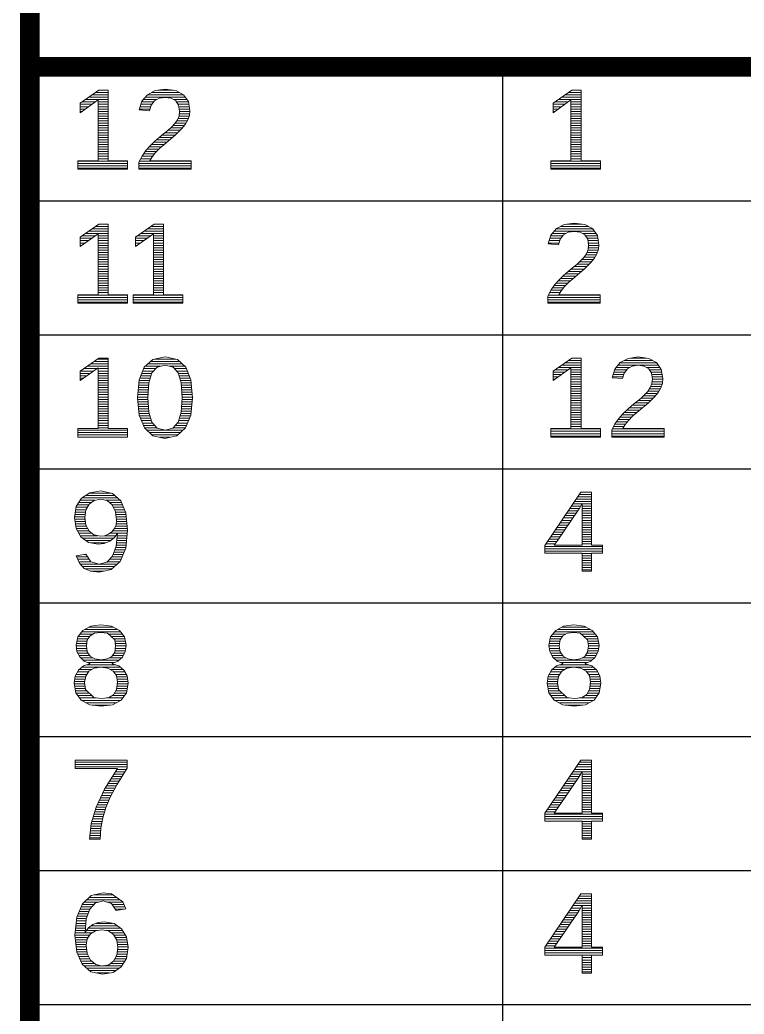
# Model space of a CAD drawing. Header units: millimetres. Extents: x 20 to 410, y 10 to 287.
# Drawn here: x 19.75 to 38.13, y 36.96 to 62.19 of the extents above; entities that cross this region are included whole.
import ezdxf

# ---------------------------------------------------------------- set-up
doc = ezdxf.new("R2010")
doc.units = ezdxf.units.MM
for name, color, linetype, lineweight in [('DUENN', 7, 'Continuous', 25), ('KANTEN', 7, 'Continuous', 50), ('TEXT', 7, 'Continuous', 13)]:
    doc.layers.add(name, color=color, linetype=linetype, lineweight=lineweight)

msp = doc.modelspace()

# ---------------------------------------------------------------- linework, layer by layer
at = {"layer": 'DUENN', "lineweight": 25}
for points in [[(32, 10), (32, 61)], [(20, 57.6), (200, 57.6)], [(20, 54.2), (200, 54.2)], [(20, 50.8), (200, 50.8)], [(20, 47.4), (200, 47.4)], [(20, 44), (200, 44)], [(20, 40.6), (200, 40.6)], [(20, 37.2), (200, 37.2)]]:
    msp.add_lwpolyline(points, dxfattribs=at)
at = {"layer": 'KANTEN', "lineweight": 50, "const_width": 0.5}
for points in [[(20, 10), (410, 10), (410, 287), (20, 287)], [(20, 10), (200, 10), (200, 61), (20, 61)]]:
    msp.add_lwpolyline(points, close=True, dxfattribs=at)
at = {"layer": 'TEXT', "lineweight": 13}
for p, q in [((21.672, 60.35), (21.991, 60.35)), ((23.089, 60.35), (23.799, 60.35)), ((23.249, 60.41), (23.637, 60.41)), ((33.672, 60.35), (33.991, 60.35)), ((21.323, 60.11), (21.661, 60.11)), ((21.411, 60.17), (21.991, 60.17)), ((21.498, 60.23), (21.991, 60.23)), ((21.585, 60.29), (21.991, 60.29)), ((21.733, 60.11), (21.991, 60.11)), ((22.84, 60.11), (23.145, 60.11)), ((22.881, 60.17), (23.227, 60.17)), ((22.931, 60.23), (23.948, 60.23)), ((22.981, 60.29), (23.906, 60.29)), ((23.646, 60.17), (23.99, 60.17)), ((23.722, 60.11), (24.027, 60.11)), ((33.323, 60.11), (33.661, 60.11)), ((33.411, 60.17), (33.991, 60.17)), ((33.498, 60.23), (33.991, 60.23)), ((33.585, 60.29), (33.991, 60.29)), ((33.733, 60.11), (33.991, 60.11)), ((21.281, 60.05), (21.577, 60.05)), ((21.281, 59.99), (21.493, 59.99)), ((21.281, 59.93), (21.409, 59.93)), ((21.281, 59.87), (21.325, 59.87)), ((21.733, 60.05), (21.991, 60.05)), ((21.733, 59.99), (21.991, 59.99)), ((21.733, 59.93), (21.991, 59.93)), ((21.733, 59.87), (21.991, 59.87)), ((22.786, 59.93), (23.054, 59.93)), ((22.804, 59.99), (23.071, 59.99)), ((22.822, 60.05), (23.098, 60.05)), ((23.762, 60.05), (24.038, 60.05)), ((23.784, 59.99), (24.048, 59.99)), ((23.794, 59.93), (24.059, 59.93)), ((23.802, 59.87), (24.064, 59.87)), ((33.281, 60.05), (33.577, 60.05)), ((33.281, 59.99), (33.493, 59.99)), ((33.281, 59.93), (33.409, 59.93)), ((33.281, 59.87), (33.325, 59.87)), ((33.733, 60.05), (33.991, 60.05)), ((33.733, 59.99), (33.991, 59.99)), ((33.733, 59.93), (33.991, 59.93)), ((33.733, 59.87), (33.991, 59.87)), ((21.733, 59.81), (21.991, 59.81)), ((21.733, 59.75), (21.991, 59.75)), ((21.733, 59.69), (21.991, 59.69)), ((21.733, 59.63), (21.991, 59.63)), ((21.733, 59.57), (21.991, 59.57)), ((23.685, 59.57), (23.964, 59.57)), ((23.727, 59.63), (23.998, 59.63)), ((23.759, 59.69), (24.025, 59.69)), ((23.784, 59.75), (24.046, 59.75)), ((23.794, 59.81), (24.057, 59.81)), ((33.733, 59.81), (33.991, 59.81)), ((33.733, 59.75), (33.991, 59.75)), ((33.733, 59.69), (33.991, 59.69)), ((33.733, 59.63), (33.991, 59.63)), ((33.733, 59.57), (33.991, 59.57)), ((21.733, 59.51), (21.991, 59.51)), ((21.733, 59.45), (21.991, 59.45)), ((21.733, 59.39), (21.991, 59.39)), ((21.733, 59.33), (21.991, 59.33)), ((23.434, 59.33), (23.756, 59.33)), ((23.507, 59.39), (23.818, 59.39)), ((23.573, 59.45), (23.875, 59.45)), ((23.632, 59.51), (23.923, 59.51)), ((33.733, 59.51), (33.991, 59.51)), ((33.733, 59.45), (33.991, 59.45)), ((33.733, 59.39), (33.991, 59.39)), ((33.733, 59.33), (33.991, 59.33)), ((21.733, 59.27), (21.991, 59.27)), ((21.733, 59.21), (21.991, 59.21)), ((21.733, 59.15), (21.991, 59.15)), ((21.733, 59.09), (21.991, 59.09)), ((23.15, 59.09), (23.479, 59.09)), ((23.217, 59.15), (23.55, 59.15)), ((23.287, 59.21), (23.621, 59.21)), ((23.361, 59.27), (23.692, 59.27)), ((33.733, 59.27), (33.991, 59.27)), ((33.733, 59.21), (33.991, 59.21)), ((33.733, 59.15), (33.991, 59.15)), ((33.733, 59.09), (33.991, 59.09)), ((21.733, 59.03), (21.991, 59.03)), ((21.733, 58.97), (21.991, 58.97)), ((21.733, 58.91), (21.991, 58.91)), ((21.733, 58.85), (21.991, 58.85)), ((22.928, 58.85), (23.215, 58.85)), ((22.977, 58.91), (23.274, 58.91)), ((23.03, 58.97), (23.339, 58.97)), ((23.088, 59.03), (23.408, 59.03)), ((33.733, 59.03), (33.991, 59.03)), ((33.733, 58.97), (33.991, 58.97)), ((33.733, 58.91), (33.991, 58.91)), ((33.733, 58.85), (33.991, 58.85)), ((21.222, 58.61), (22.48, 58.61)), ((21.222, 58.55), (22.48, 58.55)), ((21.733, 58.79), (21.991, 58.79)), ((21.733, 58.73), (21.991, 58.73)), ((21.733, 58.67), (21.991, 58.67)), ((22.769, 58.55), (24.098, 58.55)), ((22.784, 58.61), (24.098, 58.61)), ((22.814, 58.67), (23.079, 58.67)), ((22.845, 58.73), (23.115, 58.73)), ((22.886, 58.79), (23.162, 58.79)), ((33.222, 58.61), (34.48, 58.61)), ((33.222, 58.55), (34.48, 58.55)), ((33.733, 58.79), (33.991, 58.79)), ((33.733, 58.73), (33.991, 58.73)), ((33.733, 58.67), (33.991, 58.67)), ((21.222, 58.49), (22.48, 58.49)), ((21.222, 58.43), (22.48, 58.43)), ((22.769, 58.49), (24.098, 58.49)), ((22.769, 58.43), (24.098, 58.43)), ((33.222, 58.49), (34.48, 58.49)), ((33.222, 58.43), (34.48, 58.43)), ((21.498, 56.83), (21.991, 56.83)), ((21.585, 56.89), (21.991, 56.89)), ((21.672, 56.95), (21.991, 56.95)), ((22.903, 56.83), (23.397, 56.83)), ((22.991, 56.89), (23.397, 56.89)), ((23.078, 56.95), (23.397, 56.95)), ((33.309, 56.83), (34.326, 56.83)), ((33.359, 56.89), (34.284, 56.89)), ((33.468, 56.95), (34.177, 56.95)), ((33.627, 57.01), (34.015, 57.01)), ((21.281, 56.65), (21.577, 56.65)), ((21.281, 56.59), (21.493, 56.59)), ((21.281, 56.53), (21.409, 56.53)), ((21.323, 56.71), (21.661, 56.71)), ((21.411, 56.77), (21.991, 56.77)), ((21.733, 56.71), (21.991, 56.71)), ((21.733, 56.65), (21.991, 56.65)), ((21.733, 56.59), (21.991, 56.59)), ((21.733, 56.53), (21.991, 56.53)), ((22.686, 56.65), (22.982, 56.65)), ((22.686, 56.59), (22.898, 56.59)), ((22.686, 56.53), (22.814, 56.53)), ((22.729, 56.71), (23.066, 56.71)), ((22.816, 56.77), (23.397, 56.77)), ((23.139, 56.71), (23.397, 56.71)), ((23.139, 56.65), (23.397, 56.65)), ((23.139, 56.59), (23.397, 56.59)), ((23.139, 56.53), (23.397, 56.53)), ((33.164, 56.53), (33.432, 56.53)), ((33.182, 56.59), (33.449, 56.59)), ((33.2, 56.65), (33.476, 56.65)), ((33.218, 56.71), (33.524, 56.71)), ((33.259, 56.77), (33.605, 56.77)), ((34.024, 56.77), (34.368, 56.77)), ((34.1, 56.71), (34.405, 56.71)), ((34.14, 56.65), (34.416, 56.65)), ((34.162, 56.59), (34.426, 56.59)), ((34.172, 56.53), (34.437, 56.53)), ((21.281, 56.47), (21.325, 56.47)), ((21.733, 56.47), (21.991, 56.47)), ((21.733, 56.41), (21.991, 56.41)), ((21.733, 56.35), (21.991, 56.35)), ((21.733, 56.29), (21.991, 56.29)), ((22.686, 56.47), (22.731, 56.47)), ((23.139, 56.47), (23.397, 56.47)), ((23.139, 56.41), (23.397, 56.41)), ((23.139, 56.35), (23.397, 56.35)), ((23.139, 56.29), (23.397, 56.29)), ((34.137, 56.29), (34.403, 56.29)), ((34.162, 56.35), (34.424, 56.35)), ((34.172, 56.41), (34.435, 56.41)), ((34.18, 56.47), (34.442, 56.47)), ((21.733, 56.23), (21.991, 56.23)), ((21.733, 56.17), (21.991, 56.17)), ((21.733, 56.11), (21.991, 56.11)), ((21.733, 56.05), (21.991, 56.05)), ((23.139, 56.23), (23.397, 56.23)), ((23.139, 56.17), (23.397, 56.17)), ((23.139, 56.11), (23.397, 56.11)), ((23.139, 56.05), (23.397, 56.05)), ((33.951, 56.05), (34.253, 56.05)), ((34.01, 56.11), (34.301, 56.11)), ((34.063, 56.17), (34.342, 56.17)), ((34.105, 56.23), (34.376, 56.23)), ((21.733, 55.99), (21.991, 55.99)), ((21.733, 55.93), (21.991, 55.93)), ((21.733, 55.87), (21.991, 55.87)), ((21.733, 55.81), (21.991, 55.81)), ((23.139, 55.99), (23.397, 55.99)), ((23.139, 55.93), (23.397, 55.93)), ((23.139, 55.87), (23.397, 55.87)), ((23.139, 55.81), (23.397, 55.81)), ((33.665, 55.81), (33.999, 55.81)), ((33.739, 55.87), (34.07, 55.87)), ((33.812, 55.93), (34.134, 55.93)), ((33.885, 55.99), (34.196, 55.99)), ((21.733, 55.75), (21.991, 55.75)), ((21.733, 55.69), (21.991, 55.69)), ((21.733, 55.63), (21.991, 55.63)), ((21.733, 55.57), (21.991, 55.57)), ((23.139, 55.75), (23.397, 55.75)), ((23.139, 55.69), (23.397, 55.69)), ((23.139, 55.63), (23.397, 55.63)), ((23.139, 55.57), (23.397, 55.57)), ((33.408, 55.57), (33.717, 55.57)), ((33.466, 55.63), (33.786, 55.63)), ((33.528, 55.69), (33.857, 55.69)), ((33.595, 55.75), (33.928, 55.75)), ((21.733, 55.51), (21.991, 55.51)), ((21.733, 55.45), (21.991, 55.45)), ((21.733, 55.39), (21.991, 55.39)), ((21.733, 55.33), (21.991, 55.33)), ((21.733, 55.27), (21.991, 55.27)), ((23.139, 55.51), (23.397, 55.51)), ((23.139, 55.45), (23.397, 55.45)), ((23.139, 55.39), (23.397, 55.39)), ((23.139, 55.33), (23.397, 55.33)), ((23.139, 55.27), (23.397, 55.27)), ((33.192, 55.27), (33.458, 55.27)), ((33.223, 55.33), (33.493, 55.33)), ((33.264, 55.39), (33.54, 55.39)), ((33.306, 55.45), (33.593, 55.45)), ((33.355, 55.51), (33.652, 55.51)), ((21.222, 55.21), (22.48, 55.21)), ((21.222, 55.15), (22.48, 55.15)), ((21.222, 55.09), (22.48, 55.09)), ((21.222, 55.03), (22.48, 55.03)), ((22.628, 55.21), (23.885, 55.21)), ((22.628, 55.15), (23.885, 55.15)), ((22.628, 55.09), (23.885, 55.09)), ((22.628, 55.03), (23.885, 55.03)), ((33.147, 55.15), (34.476, 55.15)), ((33.147, 55.09), (34.476, 55.09)), ((33.147, 55.03), (34.476, 55.03)), ((33.162, 55.21), (34.476, 55.21)), ((21.631, 53.521), (21.991, 53.521)), ((21.718, 53.581), (21.991, 53.581)), ((23.065, 53.521), (23.801, 53.521)), ((23.167, 53.581), (23.7, 53.581)), ((33.672, 53.55), (33.991, 53.55)), ((35.089, 53.55), (35.799, 53.55)), ((35.249, 53.61), (35.637, 53.61)), ((21.282, 53.281), (21.621, 53.281)), ((21.369, 53.341), (21.705, 53.341)), ((21.456, 53.401), (21.991, 53.401)), ((21.543, 53.461), (21.991, 53.461)), ((21.733, 53.341), (21.991, 53.341)), ((21.733, 53.281), (21.991, 53.281)), ((22.866, 53.281), (23.141, 53.281)), ((22.89, 53.341), (23.197, 53.341)), ((22.93, 53.401), (23.322, 53.401)), ((22.998, 53.461), (23.867, 53.461)), ((23.55, 53.401), (23.933, 53.401)), ((23.671, 53.341), (23.975, 53.341)), ((23.726, 53.281), (23.998, 53.281)), ((33.281, 53.25), (33.577, 53.25)), ((33.323, 53.31), (33.661, 53.31)), ((33.411, 53.37), (33.991, 53.37)), ((33.498, 53.43), (33.991, 53.43)), ((33.585, 53.49), (33.991, 53.49)), ((33.733, 53.31), (33.991, 53.31)), ((33.733, 53.25), (33.991, 53.25)), ((34.822, 53.25), (35.098, 53.25)), ((34.84, 53.31), (35.145, 53.31)), ((34.881, 53.37), (35.227, 53.37)), ((34.931, 53.43), (35.948, 53.43)), ((34.981, 53.49), (35.906, 53.49)), ((35.646, 53.37), (35.99, 53.37)), ((35.722, 53.31), (36.027, 53.31)), ((35.762, 53.25), (36.038, 53.25)), ((21.281, 53.221), (21.537, 53.221)), ((21.281, 53.161), (21.453, 53.161)), ((21.281, 53.101), (21.369, 53.101)), ((21.281, 53.041), (21.285, 53.041)), ((21.733, 53.221), (21.991, 53.221)), ((21.733, 53.161), (21.991, 53.161)), ((21.733, 53.101), (21.991, 53.101)), ((21.733, 53.041), (21.991, 53.041)), ((22.777, 53.041), (23.039, 53.041)), ((22.796, 53.101), (23.057, 53.101)), ((22.819, 53.161), (23.075, 53.161)), ((22.843, 53.221), (23.094, 53.221)), ((23.773, 53.221), (24.022, 53.221)), ((23.79, 53.161), (24.045, 53.161)), ((23.808, 53.101), (24.069, 53.101)), ((23.826, 53.041), (24.089, 53.041)), ((33.281, 53.19), (33.493, 53.19)), ((33.281, 53.13), (33.409, 53.13)), ((33.281, 53.07), (33.325, 53.07)), ((33.733, 53.19), (33.991, 53.19)), ((33.733, 53.13), (33.991, 53.13)), ((33.733, 53.07), (33.991, 53.07)), ((33.733, 53.01), (33.991, 53.01)), ((34.786, 53.13), (35.054, 53.13)), ((34.804, 53.19), (35.071, 53.19)), ((35.784, 53.19), (36.048, 53.19)), ((35.794, 53.13), (36.059, 53.13)), ((35.794, 53.01), (36.057, 53.01)), ((35.802, 53.07), (36.064, 53.07)), ((21.733, 52.981), (21.991, 52.981)), ((21.733, 52.921), (21.991, 52.921)), ((21.733, 52.861), (21.991, 52.861)), ((21.733, 52.801), (21.991, 52.801)), ((22.754, 52.801), (23.009, 52.801)), ((22.76, 52.861), (23.013, 52.861)), ((22.765, 52.921), (23.017, 52.921)), ((22.771, 52.981), (23.021, 52.981)), ((23.844, 52.981), (24.094, 52.981)), ((23.848, 52.921), (24.1, 52.921)), ((23.852, 52.861), (24.106, 52.861)), ((23.856, 52.801), (24.111, 52.801)), ((33.733, 52.95), (33.991, 52.95)), ((33.733, 52.89), (33.991, 52.89)), ((33.733, 52.83), (33.991, 52.83)), ((33.733, 52.77), (33.991, 52.77)), ((35.685, 52.77), (35.964, 52.77)), ((35.727, 52.83), (35.998, 52.83)), ((35.759, 52.89), (36.025, 52.89)), ((35.784, 52.95), (36.046, 52.95)), ((21.733, 52.741), (21.991, 52.741)), ((21.733, 52.681), (21.991, 52.681)), ((21.733, 52.621), (21.991, 52.621)), ((21.733, 52.561), (21.991, 52.561)), ((21.733, 52.501), (21.991, 52.501)), ((22.737, 52.621), (22.996, 52.621)), ((22.74, 52.561), (22.998, 52.561)), ((22.743, 52.681), (23, 52.681)), ((22.746, 52.501), (23.002, 52.501)), ((22.749, 52.741), (23.005, 52.741)), ((23.86, 52.741), (24.117, 52.741)), ((23.862, 52.501), (24.12, 52.501)), ((23.865, 52.681), (24.123, 52.681)), ((23.867, 52.561), (24.126, 52.561)), ((23.869, 52.621), (24.128, 52.621)), ((33.733, 52.71), (33.991, 52.71)), ((33.733, 52.65), (33.991, 52.65)), ((33.733, 52.59), (33.991, 52.59)), ((33.733, 52.53), (33.991, 52.53)), ((35.434, 52.53), (35.756, 52.53)), ((35.507, 52.59), (35.818, 52.59)), ((35.573, 52.65), (35.875, 52.65)), ((35.632, 52.71), (35.923, 52.71)), ((21.733, 52.441), (21.991, 52.441)), ((21.733, 52.381), (21.991, 52.381)), ((21.733, 52.321), (21.991, 52.321)), ((21.733, 52.261), (21.991, 52.261)), ((22.752, 52.441), (23.007, 52.441)), ((22.758, 52.381), (23.011, 52.381)), ((22.763, 52.321), (23.015, 52.321)), ((22.769, 52.261), (23.019, 52.261)), ((23.845, 52.261), (24.096, 52.261)), ((23.849, 52.321), (24.102, 52.321)), ((23.854, 52.381), (24.108, 52.381)), ((23.858, 52.441), (24.114, 52.441)), ((33.733, 52.47), (33.991, 52.47)), ((33.733, 52.41), (33.991, 52.41)), ((33.733, 52.35), (33.991, 52.35)), ((33.733, 52.29), (33.991, 52.29)), ((35.15, 52.29), (35.479, 52.29)), ((35.217, 52.35), (35.55, 52.35)), ((35.287, 52.41), (35.621, 52.41)), ((35.361, 52.47), (35.692, 52.47)), ((21.733, 52.201), (21.991, 52.201)), ((21.733, 52.141), (21.991, 52.141)), ((21.733, 52.081), (21.991, 52.081)), ((21.733, 52.021), (21.991, 52.021)), ((22.775, 52.201), (23.031, 52.201)), ((22.786, 52.141), (23.05, 52.141)), ((22.81, 52.081), (23.068, 52.081)), ((22.835, 52.021), (23.086, 52.021)), ((23.776, 52.021), (24.029, 52.021)), ((23.794, 52.081), (24.053, 52.081)), ((23.813, 52.141), (24.078, 52.141)), ((23.832, 52.201), (24.09, 52.201)), ((33.733, 52.23), (33.991, 52.23)), ((33.733, 52.17), (33.991, 52.17)), ((33.733, 52.11), (33.991, 52.11)), ((33.733, 52.05), (33.991, 52.05)), ((33.733, 51.99), (33.991, 51.99)), ((34.886, 51.99), (35.162, 51.99)), ((34.928, 52.05), (35.215, 52.05)), ((34.977, 52.11), (35.274, 52.11)), ((35.03, 52.17), (35.339, 52.17)), ((35.088, 52.23), (35.408, 52.23)), ((21.222, 51.781), (22.48, 51.781)), ((21.733, 51.961), (21.991, 51.961)), ((21.733, 51.901), (21.991, 51.901)), ((21.733, 51.841), (21.991, 51.841)), ((22.859, 51.961), (23.115, 51.961)), ((22.883, 51.901), (23.17, 51.901)), ((22.907, 51.841), (23.225, 51.841)), ((22.968, 51.781), (23.431, 51.781)), ((23.434, 51.781), (23.892, 51.781)), ((23.637, 51.841), (23.955, 51.841)), ((23.691, 51.901), (23.979, 51.901)), ((23.745, 51.961), (24.004, 51.961)), ((33.222, 51.81), (34.48, 51.81)), ((33.222, 51.75), (34.48, 51.75)), ((33.733, 51.93), (33.991, 51.93)), ((33.733, 51.87), (33.991, 51.87)), ((34.769, 51.75), (36.098, 51.75)), ((34.784, 51.81), (36.098, 51.81)), ((34.814, 51.87), (35.079, 51.87)), ((34.845, 51.93), (35.115, 51.93)), ((21.222, 51.721), (22.48, 51.721)), ((21.222, 51.661), (22.48, 51.661)), ((21.222, 51.601), (22.48, 51.601)), ((23.034, 51.721), (23.826, 51.721)), ((23.1, 51.661), (23.76, 51.661)), ((23.291, 51.601), (23.567, 51.601)), ((33.222, 51.69), (34.48, 51.69)), ((33.222, 51.63), (34.48, 51.63)), ((34.769, 51.69), (36.098, 51.69)), ((34.769, 51.63), (36.098, 51.63)), ((21.279, 50.001), (21.652, 50.001)), ((21.321, 50.061), (22.229, 50.061)), ((21.415, 50.121), (22.16, 50.121)), ((21.508, 50.181), (22.067, 50.181)), ((21.921, 50.001), (22.297, 50.001)), ((33.825, 49.97), (34.255, 49.97)), ((33.866, 50.03), (34.255, 50.03)), ((33.907, 50.09), (34.255, 50.09)), ((33.947, 50.15), (34.255, 50.15)), ((21.168, 49.761), (21.428, 49.761)), ((21.177, 49.821), (21.46, 49.821)), ((21.205, 49.881), (21.493, 49.881)), ((21.242, 49.941), (21.556, 49.941)), ((22.023, 49.941), (22.331, 49.941)), ((22.094, 49.881), (22.356, 49.881)), ((22.123, 49.821), (22.381, 49.821)), ((22.152, 49.761), (22.406, 49.761)), ((33.662, 49.73), (33.905, 49.73)), ((33.703, 49.79), (33.943, 49.79)), ((33.744, 49.85), (33.977, 49.85)), ((33.784, 49.91), (34.009, 49.91)), ((34.013, 49.91), (34.255, 49.91)), ((34.013, 49.85), (34.255, 49.85)), ((34.013, 49.79), (34.255, 49.79)), ((34.013, 49.73), (34.255, 49.73)), ((21.14, 49.581), (21.4, 49.581)), ((21.143, 49.521), (21.403, 49.521)), ((21.149, 49.641), (21.408, 49.641)), ((21.159, 49.701), (21.417, 49.701)), ((22.178, 49.701), (22.431, 49.701)), ((22.186, 49.641), (22.444, 49.641)), ((22.194, 49.581), (22.45, 49.581)), ((22.201, 49.521), (22.456, 49.521)), ((33.499, 49.49), (33.742, 49.49)), ((33.54, 49.55), (33.783, 49.55)), ((33.581, 49.61), (33.824, 49.61)), ((33.621, 49.67), (33.864, 49.67)), ((34.013, 49.67), (34.255, 49.67)), ((34.013, 49.61), (34.255, 49.61)), ((34.013, 49.55), (34.255, 49.55)), ((34.013, 49.49), (34.255, 49.49)), ((21.151, 49.461), (21.411, 49.461)), ((21.16, 49.401), (21.419, 49.401)), ((21.169, 49.341), (21.437, 49.341)), ((21.18, 49.281), (21.469, 49.281)), ((21.214, 49.221), (21.5, 49.221)), ((22.103, 49.221), (22.482, 49.221)), ((22.15, 49.281), (22.48, 49.281)), ((22.175, 49.341), (22.474, 49.341)), ((22.194, 49.401), (22.468, 49.401)), ((22.201, 49.461), (22.462, 49.461)), ((33.336, 49.25), (33.579, 49.25)), ((33.377, 49.31), (33.62, 49.31)), ((33.418, 49.37), (33.661, 49.37)), ((33.458, 49.43), (33.701, 49.43)), ((34.013, 49.43), (34.255, 49.43)), ((34.013, 49.37), (34.255, 49.37)), ((34.013, 49.31), (34.255, 49.31)), ((34.013, 49.25), (34.255, 49.25)), ((21.247, 49.161), (21.574, 49.161)), ((21.281, 49.101), (21.721, 49.101)), ((21.338, 49.041), (22.138, 49.041)), ((21.42, 48.981), (22.06, 48.981)), ((21.904, 49.101), (22.186, 49.101)), ((22.032, 49.161), (22.226, 49.161)), ((22.211, 48.981), (22.457, 48.981)), ((22.217, 49.041), (22.463, 49.041)), ((22.224, 49.101), (22.469, 49.101)), ((22.23, 49.161), (22.475, 49.161)), ((33.173, 49.01), (33.416, 49.01)), ((33.214, 49.07), (33.457, 49.07)), ((33.255, 49.13), (33.498, 49.13)), ((33.295, 49.19), (33.538, 49.19)), ((34.013, 49.19), (34.255, 49.19)), ((34.013, 49.13), (34.255, 49.13)), ((34.013, 49.07), (34.255, 49.07)), ((34.013, 49.01), (34.255, 49.01)), ((21.541, 48.921), (21.933, 48.921)), ((22.162, 48.741), (22.418, 48.741)), ((22.185, 48.801), (22.438, 48.801)), ((22.199, 48.861), (22.444, 48.861)), ((22.205, 48.921), (22.451, 48.921)), ((33.067, 48.83), (34.537, 48.83)), ((33.067, 48.77), (34.537, 48.77)), ((33.067, 48.71), (34.537, 48.71)), ((33.092, 48.89), (33.33, 48.89)), ((33.133, 48.95), (33.374, 48.95)), ((34.013, 48.95), (34.255, 48.95)), ((34.013, 48.89), (34.255, 48.89)), ((21.19, 48.561), (21.467, 48.561)), ((21.216, 48.501), (21.507, 48.501)), ((21.375, 48.621), (21.428, 48.621)), ((22.026, 48.501), (22.317, 48.501)), ((22.083, 48.561), (22.342, 48.561)), ((22.118, 48.621), (22.367, 48.621)), ((22.14, 48.681), (22.393, 48.681)), ((34.013, 48.65), (34.255, 48.65)), ((34.013, 48.59), (34.255, 48.59)), ((34.013, 48.53), (34.255, 48.53)), ((34.013, 48.47), (34.255, 48.47)), ((21.242, 48.441), (21.546, 48.441)), ((21.277, 48.381), (21.751, 48.381)), ((21.333, 48.321), (22.155, 48.321)), ((21.401, 48.261), (22.089, 48.261)), ((21.774, 48.381), (22.221, 48.381)), ((21.969, 48.441), (22.287, 48.441)), ((34.013, 48.41), (34.255, 48.41)), ((34.013, 48.35), (34.255, 48.35)), ((34.013, 48.29), (34.255, 48.29)), ((34.013, 48.23), (34.255, 48.23)), ((21.534, 48.201), (21.891, 48.201)), ((21.396, 46.721), (22.226, 46.721)), ((21.509, 46.781), (22.111, 46.781)), ((33.396, 46.721), (34.226, 46.721)), ((33.509, 46.781), (34.111, 46.781)), ((21.206, 46.481), (21.478, 46.481)), ((21.225, 46.541), (21.518, 46.541)), ((21.272, 46.601), (21.605, 46.601)), ((21.319, 46.661), (22.302, 46.661)), ((21.995, 46.601), (22.349, 46.601)), ((22.061, 46.541), (22.396, 46.541)), ((22.126, 46.481), (22.413, 46.481)), ((33.206, 46.481), (33.478, 46.481)), ((33.225, 46.541), (33.518, 46.541)), ((33.272, 46.601), (33.605, 46.601)), ((33.319, 46.661), (34.302, 46.661)), ((33.995, 46.601), (34.349, 46.601)), ((34.061, 46.541), (34.396, 46.541)), ((34.126, 46.481), (34.413, 46.481)), ((21.177, 46.301), (21.436, 46.301)), ((21.182, 46.361), (21.445, 46.361)), ((21.186, 46.241), (21.446, 46.241)), ((21.194, 46.421), (21.454, 46.421)), ((22.161, 46.421), (22.425, 46.421)), ((22.17, 46.241), (22.434, 46.241)), ((22.171, 46.361), (22.437, 46.361)), ((22.179, 46.301), (22.443, 46.301)), ((33.177, 46.301), (33.436, 46.301)), ((33.182, 46.361), (33.445, 46.361)), ((33.186, 46.241), (33.446, 46.241)), ((33.194, 46.421), (33.454, 46.421)), ((34.161, 46.421), (34.425, 46.421)), ((34.17, 46.241), (34.434, 46.241)), ((34.171, 46.361), (34.437, 46.361)), ((34.179, 46.301), (34.443, 46.301)), ((21.194, 46.181), (21.456, 46.181)), ((21.218, 46.121), (21.481, 46.121)), ((21.248, 46.061), (21.521, 46.061)), ((21.29, 46.001), (21.605, 46.001)), ((21.354, 45.941), (22.266, 45.941)), ((22.021, 46.001), (22.331, 46.001)), ((22.101, 46.061), (22.372, 46.061)), ((22.141, 46.121), (22.403, 46.121)), ((22.161, 46.181), (22.425, 46.181)), ((33.194, 46.181), (33.456, 46.181)), ((33.218, 46.121), (33.481, 46.121)), ((33.248, 46.061), (33.521, 46.061)), ((33.29, 46.001), (33.605, 46.001)), ((33.354, 45.941), (34.266, 45.941)), ((34.021, 46.001), (34.331, 46.001)), ((34.101, 46.061), (34.372, 46.061)), ((34.141, 46.121), (34.403, 46.121)), ((34.161, 46.181), (34.425, 46.181)), ((21.256, 45.701), (21.576, 45.701)), ((21.327, 45.761), (22.302, 45.761)), ((21.444, 45.821), (22.184, 45.821)), ((21.465, 45.881), (22.15, 45.881)), ((22.05, 45.701), (22.375, 45.701)), ((33.256, 45.701), (33.576, 45.701)), ((33.327, 45.761), (34.302, 45.761)), ((33.444, 45.821), (34.184, 45.821)), ((33.465, 45.881), (34.15, 45.881)), ((34.05, 45.701), (34.375, 45.701)), ((21.143, 45.461), (21.406, 45.461)), ((21.152, 45.521), (21.416, 45.521)), ((21.179, 45.581), (21.449, 45.581)), ((21.213, 45.641), (21.49, 45.641)), ((22.135, 45.641), (22.415, 45.641)), ((22.177, 45.581), (22.447, 45.581)), ((22.206, 45.521), (22.472, 45.521)), ((22.216, 45.461), (22.48, 45.461)), ((33.143, 45.461), (33.406, 45.461)), ((33.152, 45.521), (33.416, 45.521)), ((33.179, 45.581), (33.449, 45.581)), ((33.213, 45.641), (33.49, 45.641)), ((34.135, 45.641), (34.415, 45.641)), ((34.177, 45.581), (34.447, 45.581)), ((34.206, 45.521), (34.472, 45.521)), ((34.216, 45.461), (34.48, 45.461)), ((21.13, 45.341), (21.397, 45.341)), ((21.134, 45.401), (21.395, 45.401)), ((21.14, 45.281), (21.406, 45.281)), ((21.151, 45.221), (21.414, 45.221)), ((22.207, 45.221), (22.47, 45.221)), ((22.215, 45.281), (22.481, 45.281)), ((22.223, 45.341), (22.492, 45.341)), ((22.226, 45.401), (22.489, 45.401)), ((33.13, 45.341), (33.397, 45.341)), ((33.134, 45.401), (33.395, 45.401)), ((33.14, 45.281), (33.406, 45.281)), ((33.151, 45.221), (33.414, 45.221)), ((34.207, 45.221), (34.47, 45.221)), ((34.215, 45.281), (34.481, 45.281)), ((34.223, 45.341), (34.492, 45.341)), ((34.226, 45.401), (34.489, 45.401)), ((21.162, 45.161), (21.454, 45.161)), ((21.177, 45.101), (21.516, 45.101)), ((21.221, 45.041), (21.577, 45.041)), ((21.266, 44.981), (21.688, 44.981)), ((21.312, 44.921), (22.308, 44.921)), ((21.944, 44.981), (22.357, 44.981)), ((22.088, 45.041), (22.4, 45.041)), ((22.149, 45.101), (22.443, 45.101)), ((22.184, 45.161), (22.46, 45.161)), ((33.162, 45.161), (33.454, 45.161)), ((33.177, 45.101), (33.516, 45.101)), ((33.221, 45.041), (33.577, 45.041)), ((33.266, 44.981), (33.688, 44.981)), ((33.312, 44.921), (34.308, 44.921)), ((33.944, 44.981), (34.357, 44.981)), ((34.088, 45.041), (34.4, 45.041)), ((34.149, 45.101), (34.443, 45.101)), ((34.184, 45.161), (34.46, 45.161)), ((21.426, 44.861), (22.198, 44.861)), ((21.586, 44.801), (22.037, 44.801)), ((33.426, 44.861), (34.198, 44.861)), ((33.586, 44.801), (34.037, 44.801)), ((21.149, 43.35), (22.476, 43.35)), ((21.149, 43.29), (22.476, 43.29)), ((21.149, 43.23), (22.476, 43.23)), ((22.216, 43.17), (22.458, 43.17)), ((33.825, 43.17), (34.255, 43.17)), ((33.866, 43.23), (34.255, 43.23)), ((33.907, 43.29), (34.255, 43.29)), ((33.947, 43.35), (34.255, 43.35)), ((22.066, 42.93), (22.307, 42.93)), ((22.103, 42.99), (22.345, 42.99)), ((22.141, 43.05), (22.382, 43.05)), ((22.178, 43.11), (22.42, 43.11)), ((33.662, 42.93), (33.905, 42.93)), ((33.703, 42.99), (33.943, 42.99)), ((33.744, 43.05), (33.977, 43.05)), ((33.784, 43.11), (34.009, 43.11)), ((34.013, 43.11), (34.255, 43.11)), ((34.013, 43.05), (34.255, 43.05)), ((34.013, 42.99), (34.255, 42.99)), ((34.013, 42.93), (34.255, 42.93)), ((21.915, 42.69), (22.164, 42.69)), ((21.953, 42.75), (22.197, 42.75)), ((21.99, 42.81), (22.232, 42.81)), ((22.028, 42.87), (22.27, 42.87)), ((33.499, 42.69), (33.742, 42.69)), ((33.54, 42.75), (33.783, 42.75)), ((33.581, 42.81), (33.824, 42.81)), ((33.621, 42.87), (33.864, 42.87)), ((34.013, 42.87), (34.255, 42.87)), ((34.013, 42.81), (34.255, 42.81)), ((34.013, 42.75), (34.255, 42.75)), ((34.013, 42.69), (34.255, 42.69)), ((21.797, 42.45), (22.036, 42.45)), ((21.826, 42.51), (22.067, 42.51)), ((21.854, 42.57), (22.099, 42.57)), ((21.883, 42.63), (22.132, 42.63)), ((33.336, 42.45), (33.579, 42.45)), ((33.377, 42.51), (33.62, 42.51)), ((33.418, 42.57), (33.661, 42.57)), ((33.458, 42.63), (33.701, 42.63)), ((34.013, 42.63), (34.255, 42.63)), ((34.013, 42.57), (34.255, 42.57)), ((34.013, 42.51), (34.255, 42.51)), ((34.013, 42.45), (34.255, 42.45)), ((21.665, 42.15), (21.916, 42.15)), ((21.683, 42.21), (21.935, 42.21)), ((21.712, 42.27), (21.96, 42.27)), ((21.74, 42.33), (21.985, 42.33)), ((21.769, 42.39), (22.011, 42.39)), ((33.133, 42.15), (33.374, 42.15)), ((33.173, 42.21), (33.416, 42.21)), ((33.214, 42.27), (33.457, 42.27)), ((33.255, 42.33), (33.498, 42.33)), ((33.295, 42.39), (33.538, 42.39)), ((34.013, 42.39), (34.255, 42.39)), ((34.013, 42.33), (34.255, 42.33)), ((34.013, 42.27), (34.255, 42.27)), ((34.013, 42.21), (34.255, 42.21)), ((34.013, 42.15), (34.255, 42.15)), ((21.595, 41.91), (21.846, 41.91)), ((21.612, 41.97), (21.861, 41.97)), ((21.63, 42.03), (21.879, 42.03)), ((21.648, 42.09), (21.897, 42.09)), ((33.067, 42.03), (34.537, 42.03)), ((33.067, 41.97), (34.537, 41.97)), ((33.067, 41.91), (34.537, 41.91)), ((33.092, 42.09), (33.33, 42.09)), ((34.013, 42.09), (34.255, 42.09)), ((21.548, 41.67), (21.803, 41.67)), ((21.554, 41.73), (21.814, 41.73)), ((21.56, 41.79), (21.824, 41.79)), ((21.577, 41.85), (21.835, 41.85)), ((34.013, 41.85), (34.255, 41.85)), ((34.013, 41.79), (34.255, 41.79)), ((34.013, 41.73), (34.255, 41.73)), ((34.013, 41.67), (34.255, 41.67)), ((21.523, 41.43), (21.789, 41.43)), ((21.529, 41.49), (21.793, 41.49)), ((21.535, 41.55), (21.796, 41.55)), ((21.542, 41.61), (21.8, 41.61)), ((34.013, 41.61), (34.255, 41.61)), ((34.013, 41.55), (34.255, 41.55)), ((34.013, 41.49), (34.255, 41.49)), ((34.013, 41.43), (34.255, 41.43)), ((21.512, 39.921), (22.198, 39.921)), ((21.624, 39.981), (22.114, 39.981)), ((33.907, 39.89), (34.255, 39.89)), ((33.947, 39.95), (34.255, 39.95)), ((21.303, 39.681), (21.577, 39.681)), ((21.328, 39.741), (21.634, 39.741)), ((21.382, 39.801), (21.758, 39.801)), ((21.447, 39.861), (22.282, 39.861)), ((21.958, 39.801), (22.361, 39.801)), ((22.09, 39.741), (22.388, 39.741)), ((22.13, 39.681), (22.414, 39.681)), ((33.744, 39.65), (33.977, 39.65)), ((33.784, 39.71), (34.009, 39.71)), ((33.825, 39.77), (34.255, 39.77)), ((33.866, 39.83), (34.255, 39.83)), ((34.013, 39.71), (34.255, 39.71)), ((34.013, 39.65), (34.255, 39.65)), ((21.191, 39.381), (21.435, 39.381)), ((21.204, 39.441), (21.457, 39.441)), ((21.229, 39.501), (21.479, 39.501)), ((21.254, 39.561), (21.5, 39.561)), ((21.279, 39.621), (21.522, 39.621)), ((22.169, 39.621), (22.402, 39.621)), ((33.581, 39.41), (33.824, 39.41)), ((33.621, 39.47), (33.864, 39.47)), ((33.662, 39.53), (33.905, 39.53)), ((33.703, 39.59), (33.943, 39.59)), ((34.013, 39.59), (34.255, 39.59)), ((34.013, 39.53), (34.255, 39.53)), ((34.013, 39.47), (34.255, 39.47)), ((34.013, 39.41), (34.255, 39.41)), ((21.167, 39.141), (21.412, 39.141)), ((21.173, 39.201), (21.418, 39.201)), ((21.179, 39.261), (21.423, 39.261)), ((21.185, 39.321), (21.428, 39.321)), ((21.483, 39.141), (22.304, 39.141)), ((21.561, 39.201), (22.216, 39.201)), ((21.684, 39.261), (22.097, 39.261)), ((33.418, 39.17), (33.661, 39.17)), ((33.458, 39.23), (33.701, 39.23)), ((33.499, 39.29), (33.742, 39.29)), ((33.54, 39.35), (33.783, 39.35)), ((34.013, 39.35), (34.255, 39.35)), ((34.013, 39.29), (34.255, 39.29)), ((34.013, 39.23), (34.255, 39.23)), ((34.013, 39.17), (34.255, 39.17)), ((21.149, 38.961), (21.517, 38.961)), ((21.154, 38.901), (21.477, 38.901)), ((21.155, 39.021), (21.582, 39.021)), ((21.161, 39.081), (21.407, 39.081)), ((21.439, 39.081), (21.715, 39.081)), ((21.934, 39.081), (22.356, 39.081)), ((22.069, 39.021), (22.392, 39.021)), ((22.138, 38.961), (22.428, 38.961)), ((22.171, 38.901), (22.456, 38.901)), ((33.214, 38.87), (33.457, 38.87)), ((33.255, 38.93), (33.498, 38.93)), ((33.295, 38.99), (33.538, 38.99)), ((33.336, 39.05), (33.579, 39.05)), ((33.377, 39.11), (33.62, 39.11)), ((34.013, 39.11), (34.255, 39.11)), ((34.013, 39.05), (34.255, 39.05)), ((34.013, 38.99), (34.255, 38.99)), ((34.013, 38.93), (34.255, 38.93)), ((34.013, 38.87), (34.255, 38.87)), ((21.16, 38.841), (21.452, 38.841)), ((21.167, 38.781), (21.441, 38.781)), ((21.173, 38.721), (21.431, 38.721)), ((21.179, 38.661), (21.435, 38.661)), ((22.205, 38.841), (22.465, 38.841)), ((22.214, 38.781), (22.475, 38.781)), ((22.223, 38.721), (22.484, 38.721)), ((22.231, 38.661), (22.493, 38.661)), ((33.067, 38.63), (34.537, 38.63)), ((33.092, 38.69), (33.33, 38.69)), ((33.133, 38.75), (33.374, 38.75)), ((33.173, 38.81), (33.416, 38.81)), ((34.013, 38.81), (34.255, 38.81)), ((34.013, 38.75), (34.255, 38.75)), ((34.013, 38.69), (34.255, 38.69)), ((21.186, 38.601), (21.443, 38.601)), ((21.192, 38.541), (21.451, 38.541)), ((21.215, 38.481), (21.465, 38.481)), ((21.242, 38.421), (21.495, 38.421)), ((21.268, 38.361), (21.525, 38.361)), ((22.159, 38.361), (22.444, 38.361)), ((22.191, 38.421), (22.458, 38.421)), ((22.211, 38.481), (22.467, 38.481)), ((22.219, 38.541), (22.476, 38.541)), ((22.227, 38.601), (22.485, 38.601)), ((33.067, 38.57), (34.537, 38.57)), ((33.067, 38.51), (34.537, 38.51)), ((34.013, 38.45), (34.255, 38.45)), ((34.013, 38.39), (34.255, 38.39)), ((21.294, 38.301), (21.573, 38.301)), ((21.32, 38.241), (21.644, 38.241)), ((21.376, 38.181), (21.824, 38.181)), ((21.446, 38.121), (22.272, 38.121)), ((21.854, 38.181), (22.337, 38.181)), ((22.046, 38.241), (22.373, 38.241)), ((22.126, 38.301), (22.409, 38.301)), ((34.013, 38.33), (34.255, 38.33)), ((34.013, 38.27), (34.255, 38.27)), ((34.013, 38.21), (34.255, 38.21)), ((34.013, 38.15), (34.255, 38.15)), ((21.516, 38.061), (22.182, 38.061)), ((21.704, 38.001), (22.023, 38.001)), ((34.013, 38.09), (34.255, 38.09)), ((34.013, 38.03), (34.255, 38.03))]:
    msp.add_line(p, q, dxfattribs=at)
for points in [[(21.222, 58.4), (21.222, 58.618), (21.733, 58.618), (21.733, 60.162), (21.281, 59.838), (21.281, 60.081), (21.755, 60.407), (21.991, 60.407), (21.991, 58.618), (22.48, 58.618), (22.48, 58.4), (21.222, 58.4)], [(22.769, 58.4), (22.769, 58.581), (22.849, 58.738), (22.946, 58.875), (23.053, 58.996), (23.166, 59.105), (23.281, 59.205), (23.394, 59.297), (23.502, 59.386), (23.599, 59.474), (23.681, 59.564), (23.746, 59.659), (23.789, 59.762), (23.803, 59.878), (23.778, 60.025), (23.706, 60.135), (23.59, 60.203), (23.437, 60.226), (23.287, 60.203), (23.167, 60.137), (23.083, 60.03), (23.042, 59.887), (22.78, 59.911), (22.845, 60.127), (22.984, 60.294), (23.185, 60.401), (23.437, 60.437), (23.705, 60.401), (23.903, 60.294), (24.025, 60.12), (24.066, 59.887), (24.053, 59.77), (24.012, 59.655), (23.946, 59.539), (23.854, 59.424), (23.7, 59.277), (23.451, 59.067), (23.304, 58.939), (23.19, 58.825), (23.107, 58.72), (23.051, 58.618), (24.098, 58.618), (24.098, 58.4), (22.769, 58.4)], [(33.222, 58.4), (33.222, 58.618), (33.733, 58.618), (33.733, 60.162), (33.281, 59.838), (33.281, 60.081), (33.755, 60.407), (33.991, 60.407), (33.991, 58.618), (34.48, 58.618), (34.48, 58.4), (33.222, 58.4)], [(33.147, 55), (33.147, 55.181), (33.227, 55.338), (33.324, 55.475), (33.431, 55.596), (33.544, 55.705), (33.659, 55.805), (33.772, 55.897), (33.88, 55.986), (33.977, 56.074), (34.059, 56.164), (34.124, 56.259), (34.167, 56.362), (34.181, 56.478), (34.157, 56.625), (34.084, 56.735), (33.968, 56.803), (33.815, 56.826), (33.665, 56.803), (33.545, 56.737), (33.461, 56.63), (33.42, 56.487), (33.158, 56.511), (33.223, 56.727), (33.362, 56.894), (33.563, 57.001), (33.815, 57.037), (34.083, 57.001), (34.281, 56.894), (34.403, 56.72), (34.444, 56.487), (34.431, 56.37), (34.39, 56.255), (34.324, 56.139), (34.232, 56.024), (34.078, 55.877), (33.829, 55.667), (33.682, 55.539), (33.568, 55.425), (33.485, 55.32), (33.429, 55.218), (34.476, 55.218), (34.476, 55), (33.147, 55)], [(21.222, 55), (21.222, 55.218), (21.733, 55.218), (21.733, 56.762), (21.281, 56.438), (21.281, 56.681), (21.755, 57.007), (21.991, 57.007), (21.991, 55.218), (22.48, 55.218), (22.48, 55), (21.222, 55)], [(22.628, 55), (22.628, 55.218), (23.139, 55.218), (23.139, 56.762), (22.686, 56.438), (22.686, 56.681), (23.16, 57.007), (23.397, 57.007), (23.397, 55.218), (23.885, 55.218), (23.885, 55), (22.628, 55)], [(21.222, 51.818), (21.733, 51.818), (21.733, 53.362), (21.281, 53.038), (21.281, 53.281), (21.755, 53.607), (21.991, 53.607), (21.991, 51.818), (22.48, 51.818), (22.48, 51.6), (21.222, 51.6), (21.222, 51.818)], [(24.086, 52.161), (23.953, 51.836), (23.733, 51.637), (23.429, 51.571), (23.127, 51.637), (22.91, 51.835), (22.779, 52.159), (22.736, 52.604), (22.778, 53.056), (22.904, 53.379), (23.122, 53.572), (23.438, 53.637), (23.746, 53.571), (23.961, 53.376), (24.088, 53.053), (24.13, 52.604), (24.086, 52.161)], [(33.222, 51.6), (33.222, 51.818), (33.733, 51.818), (33.733, 53.362), (33.281, 53.038), (33.281, 53.281), (33.755, 53.607), (33.991, 53.607), (33.991, 51.818), (34.48, 51.818), (34.48, 51.6), (33.222, 51.6)], [(34.769, 51.6), (34.769, 51.781), (34.849, 51.938), (34.946, 52.075), (35.053, 52.196), (35.166, 52.305), (35.281, 52.405), (35.394, 52.497), (35.502, 52.586), (35.599, 52.674), (35.681, 52.764), (35.746, 52.859), (35.789, 52.962), (35.803, 53.078), (35.778, 53.225), (35.706, 53.335), (35.59, 53.403), (35.437, 53.426), (35.287, 53.403), (35.167, 53.337), (35.083, 53.23), (35.042, 53.087), (34.78, 53.111), (34.845, 53.327), (34.984, 53.494), (35.185, 53.601), (35.437, 53.637), (35.705, 53.601), (35.903, 53.494), (36.025, 53.32), (36.066, 53.087), (36.053, 52.97), (36.012, 52.855), (35.946, 52.739), (35.854, 52.624), (35.7, 52.477), (35.451, 52.267), (35.304, 52.139), (35.19, 52.025), (35.107, 51.92), (35.051, 51.818), (36.098, 51.818), (36.098, 51.6), (34.769, 51.6)], [(23.845, 52.978), (23.769, 53.233), (23.636, 53.38), (23.438, 53.429), (23.235, 53.381), (23.098, 53.237), (23.021, 52.982), (22.995, 52.604), (23.021, 52.234), (23.1, 51.979), (23.235, 51.83), (23.432, 51.781), (23.628, 51.831), (23.764, 51.983), (23.843, 52.239), (23.87, 52.604), (23.845, 52.978)], [(22.437, 48.787), (22.295, 48.449), (22.067, 48.241), (21.758, 48.171), (21.546, 48.196), (21.381, 48.27), (21.259, 48.4), (21.178, 48.59), (21.423, 48.629), (21.546, 48.441), (21.762, 48.378), (21.958, 48.429), (22.104, 48.583), (22.196, 48.832), (22.23, 49.168), (22.153, 49.053), (22.035, 48.962), (21.89, 48.904), (21.732, 48.885), (21.489, 48.931), (21.299, 49.07), (21.177, 49.286), (21.137, 49.562), (21.181, 49.843), (21.313, 50.056), (21.524, 50.192), (21.805, 50.237), (22.099, 50.175), (22.312, 49.989), (22.441, 49.679), (22.484, 49.244), (22.437, 48.787)], [(22.177, 49.71), (22.094, 49.881), (21.964, 49.992), (21.796, 50.029), (21.631, 49.997), (21.504, 49.903), (21.424, 49.754), (21.397, 49.562), (21.424, 49.365), (21.504, 49.214), (21.63, 49.119), (21.793, 49.087), (21.9, 49.1), (21.999, 49.138), (22.085, 49.199), (22.15, 49.281), (22.191, 49.38), (22.205, 49.492), (22.177, 49.71)], [(34.255, 48.2), (34.013, 48.2), (34.013, 48.654), (33.067, 48.654), (33.067, 48.854), (33.986, 50.207), (34.255, 50.207), (34.255, 48.857), (34.537, 48.857), (34.537, 48.654), (34.255, 48.654), (34.255, 48.2)], [(34.001, 49.894), (33.973, 49.842), (33.94, 49.785), (33.917, 49.748), (33.403, 48.99), (33.326, 48.885), (33.304, 48.857), (34.013, 48.857), (34.013, 49.918), (34.001, 49.894)], [(22.318, 44.927), (22.104, 44.81), (21.812, 44.771), (21.525, 44.809), (21.308, 44.924), (21.172, 45.108), (21.127, 45.357), (21.155, 45.538), (21.239, 45.687), (21.367, 45.795), (21.527, 45.85), (21.527, 45.855), (21.38, 45.916), (21.268, 46.022), (21.197, 46.161), (21.174, 46.323), (21.216, 46.53), (21.345, 46.694), (21.546, 46.801), (21.806, 46.837), (22.071, 46.802), (22.274, 46.697), (22.403, 46.533), (22.446, 46.319), (22.422, 46.158), (22.35, 46.019), (22.237, 45.915), (22.09, 45.858), (22.09, 45.852), (22.261, 45.796), (22.389, 45.69), (22.469, 45.541), (22.495, 45.36), (22.451, 45.113), (22.318, 44.927)], [(34.318, 44.927), (34.104, 44.81), (33.812, 44.771), (33.525, 44.809), (33.308, 44.924), (33.172, 45.108), (33.127, 45.357), (33.155, 45.538), (33.239, 45.687), (33.367, 45.795), (33.527, 45.85), (33.527, 45.855), (33.38, 45.916), (33.268, 46.022), (33.197, 46.161), (33.174, 46.323), (33.216, 46.53), (33.345, 46.694), (33.546, 46.801), (33.806, 46.837), (34.071, 46.802), (34.274, 46.697), (34.403, 46.533), (34.446, 46.319), (34.422, 46.158), (34.35, 46.019), (34.237, 45.915), (34.09, 45.858), (34.09, 45.852), (34.261, 45.796), (34.389, 45.69), (34.469, 45.541), (34.495, 45.36), (34.451, 45.113), (34.318, 44.927)], [(21.969, 46.624), (21.806, 46.646), (21.647, 46.624), (21.53, 46.56), (21.459, 46.454), (21.436, 46.305), (21.46, 46.153), (21.533, 46.042), (21.651, 45.975), (21.809, 45.952), (21.968, 45.973), (22.085, 46.035), (22.156, 46.145), (22.179, 46.305), (22.156, 46.454), (21.969, 46.624)], [(33.969, 46.624), (33.806, 46.646), (33.647, 46.624), (33.53, 46.56), (33.459, 46.454), (33.436, 46.305), (33.46, 46.153), (33.533, 46.042), (33.651, 45.975), (33.809, 45.952), (33.968, 45.973), (34.085, 46.035), (34.156, 46.145), (34.179, 46.305), (34.156, 46.454), (33.969, 46.624)], [(22.201, 45.548), (22.118, 45.665), (21.984, 45.736), (21.806, 45.76), (21.632, 45.734), (21.501, 45.658), (21.419, 45.537), (21.391, 45.378), (21.418, 45.197), (21.63, 44.99), (21.815, 44.964), (21.997, 44.989), (22.127, 45.064), (22.203, 45.194), (22.229, 45.384), (22.201, 45.548)], [(34.201, 45.548), (34.118, 45.665), (33.984, 45.736), (33.806, 45.76), (33.632, 45.734), (33.501, 45.658), (33.419, 45.537), (33.391, 45.378), (33.418, 45.197), (33.63, 44.99), (33.815, 44.964), (33.997, 44.989), (34.127, 45.064), (34.203, 45.194), (34.229, 45.384), (34.201, 45.548)], [(22.476, 43.199), (22.213, 42.78), (22.041, 42.462), (21.93, 42.198), (21.851, 41.937), (21.803, 41.673), (21.788, 41.4), (21.52, 41.4), (21.561, 41.795), (21.683, 42.209), (21.901, 42.667), (22.228, 43.189), (21.149, 43.189), (21.149, 43.407), (22.476, 43.407), (22.476, 43.199)], [(34.255, 41.4), (34.013, 41.4), (34.013, 41.854), (33.067, 41.854), (33.067, 42.054), (33.986, 43.407), (34.255, 43.407), (34.255, 42.057), (34.537, 42.057), (34.537, 41.854), (34.255, 41.854), (34.255, 41.4)], [(34.001, 43.094), (33.973, 43.042), (33.94, 42.985), (33.917, 42.948), (33.403, 42.19), (33.326, 42.085), (33.304, 42.057), (34.013, 42.057), (34.013, 43.118), (34.001, 43.094)], [(22.451, 38.372), (22.322, 38.155), (22.117, 38.017), (21.846, 37.971), (21.547, 38.034), (21.328, 38.223), (21.193, 38.533), (21.148, 38.957), (21.195, 39.418), (21.335, 39.757), (21.561, 39.967), (21.866, 40.037), (22.072, 40.011), (22.358, 39.807), (22.438, 39.628), (22.194, 39.584), (22.073, 39.768), (21.863, 39.829), (21.669, 39.778), (21.523, 39.624), (21.433, 39.374), (21.403, 39.033), (21.487, 39.147), (21.6, 39.23), (21.736, 39.28), (21.89, 39.297), (22.139, 39.254), (22.331, 39.123), (22.453, 38.92), (22.494, 38.657), (22.451, 38.372)], [(34.255, 38), (34.013, 38), (34.013, 38.454), (33.067, 38.454), (33.067, 38.654), (33.986, 40.007), (34.255, 40.007), (34.255, 38.657), (34.537, 38.657), (34.537, 38.454), (34.255, 38.454), (34.255, 38)], [(34.001, 39.694), (33.973, 39.642), (33.94, 39.585), (33.917, 39.548), (33.403, 38.79), (33.326, 38.685), (33.304, 38.657), (34.013, 38.657), (34.013, 39.718), (34.001, 39.694)], [(22.207, 38.838), (22.127, 38.981), (21.999, 39.07), (21.829, 39.1), (21.667, 39.073), (21.539, 38.995), (21.456, 38.87), (21.429, 38.706), (21.457, 38.495), (21.543, 38.326), (21.674, 38.215), (21.838, 38.178), (22.003, 38.209), (22.128, 38.303), (22.207, 38.451), (22.233, 38.645), (22.207, 38.838)]]:
    msp.add_lwpolyline(points, close=True, dxfattribs=at)

doc.saveas('drawing.dxf')
